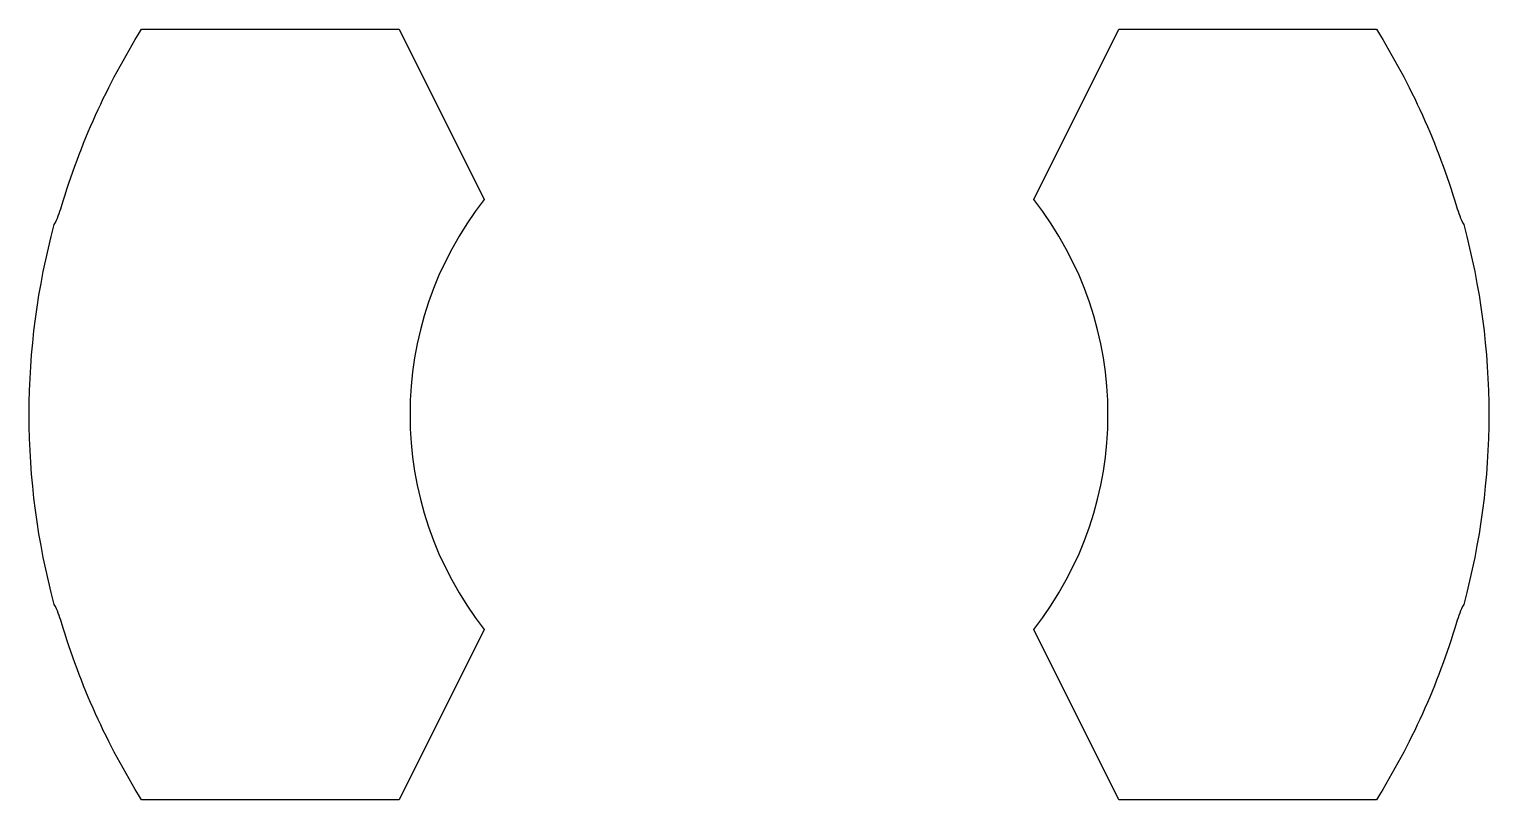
# Model space of a CAD drawing. Header units: millimetres. Extents: x -7.3 to 7.3, y -3.9 to 3.9.
import ezdxf

# ---------------------------------------------------------------- set-up
doc = ezdxf.new("R2010")
doc.units = ezdxf.units.MM
doc.layers.get('0').update_dxf_attribs({"linetype": 'CONTINUOUS'})

msp = doc.modelspace()

# ---------------------------------------------------------------- linework, layer by layer
for points in [[(-6.996, -2.086, 0.044363), (-7.068, -1.905, -0.132385), (-7.068, 1.905, 0.044363), (-6.996, 2.086, -0.067215), (-6.192, 3.867), (-3.61, 3.867), (-2.756, 2.158, 0.344894), (-2.756, -2.158), (-3.61, -3.867), (-6.192, -3.867, -0.067215)], [(2.756, -2.158, 0.344894), (2.756, 2.158), (3.61, 3.867), (6.192, 3.867, -0.067215), (6.996, 2.086, 0.044363), (7.068, 1.905, -0.132385), (7.068, -1.905, 0.044363), (6.996, -2.086, -0.067215), (6.192, -3.867), (3.61, -3.867)]]:
    msp.add_lwpolyline(points, format="xyb", close=True)

doc.saveas('drawing.dxf')
